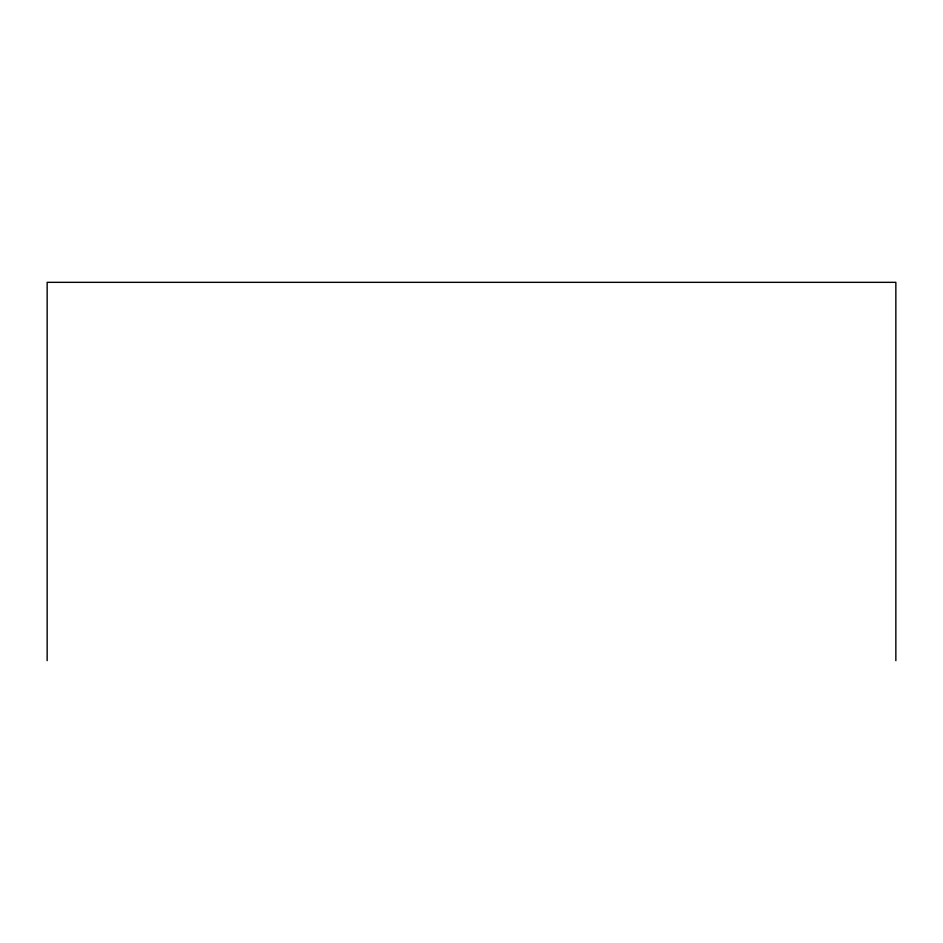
<?xml version="1.0" encoding="UTF-8"?>
<svg xmlns="http://www.w3.org/2000/svg" width="943" height="943" viewBox="0 0 943 943"><rect width="100%" height="100%" fill="white"/><g stroke="black" fill="none" stroke-linecap="round" stroke-linejoin="round"><path stroke-width="1.41" d="M895.85 660.666L895.85 282.334L47.15 282.334L47.15 660.666"/></g></svg>
